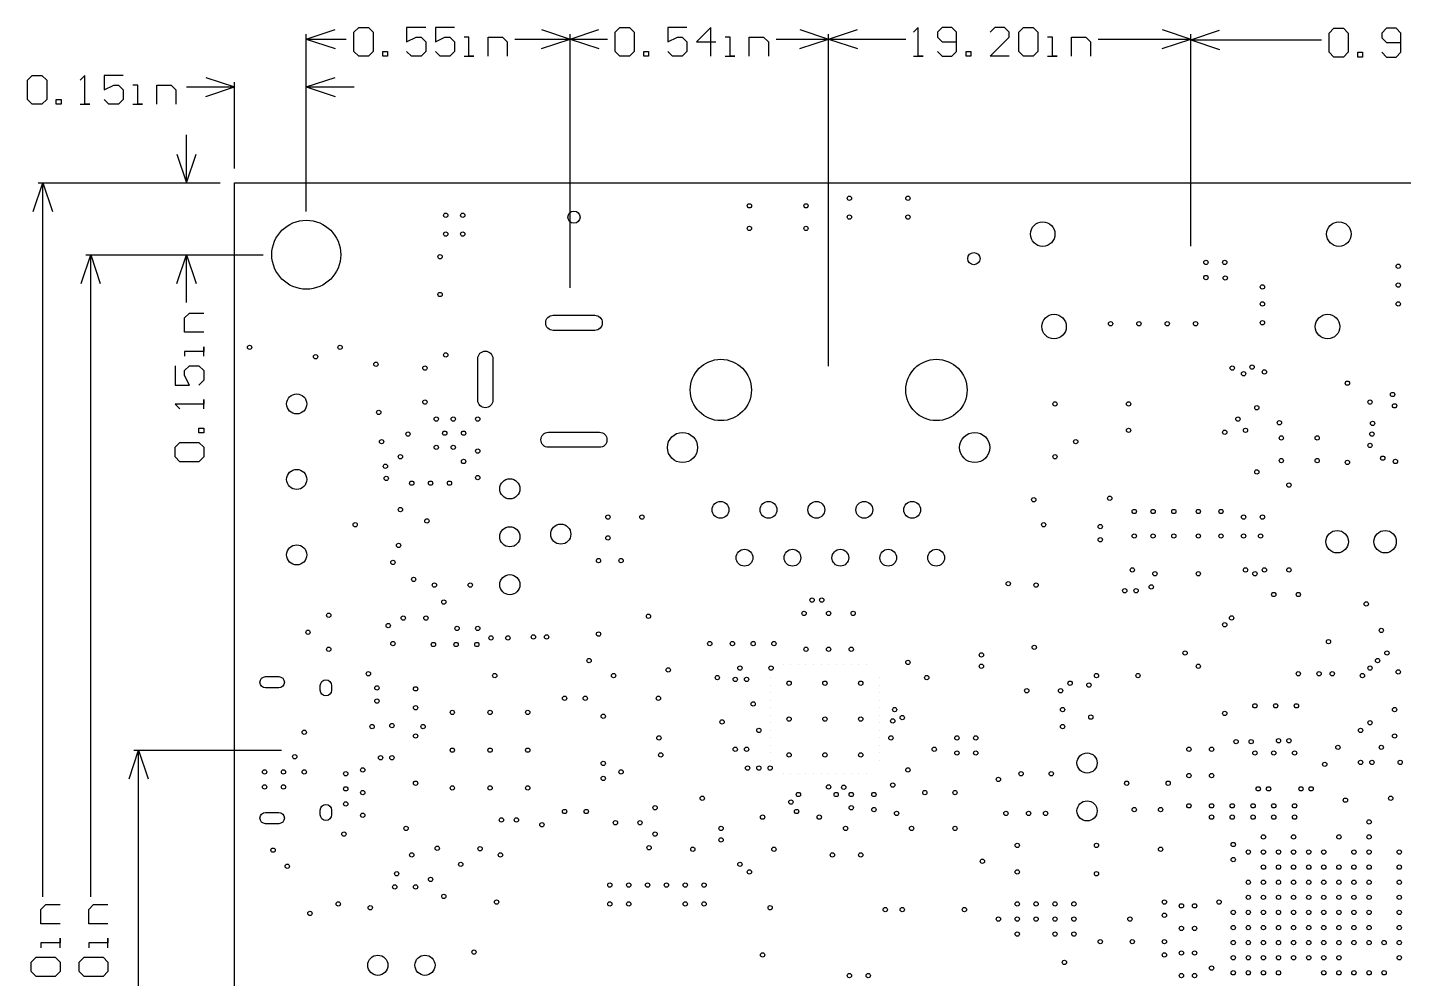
# Model space of a CAD drawing. Header units: millimetres. Extents: x 56 to 197, y 49 to 150.
# Drawn here: x 56 to 129, y 99.7 to 150 of the extents above; entities that cross this region are included whole.
import ezdxf

# ---------------------------------------------------------------- set-up
doc = ezdxf.new("R2010")
doc.units = ezdxf.units.MM
for name, color, linetype in [('Mechanical1', 6, 'Continuous'), ('PadHoleLayer', 156, 'Continuous'), ('ViaHoleLayer', 16, 'Continuous')]:
    doc.layers.add(name, color=color, linetype=linetype)

msp = doc.modelspace()

# ---------------------------------------------------------------- linework, layer by layer
at = {"layer": 'Mechanical1'}
for p, q in [((70.81, 149.44), (72.334, 149.948)), ((70.81, 140.293), (70.81, 149.694)), ((73.336, 149.795), (73.59, 150.049)), ((73.336, 148.78), (73.336, 149.795)), ((73.59, 150.049), (74.098, 150.049)), ((74.098, 150.049), (74.352, 149.795)), ((74.352, 149.795), (74.352, 148.78)), ((77.145, 150.049), (76.129, 150.049)), ((76.129, 150.049), (76.129, 149.288)), ((76.129, 149.288), (76.637, 149.542)), ((76.637, 149.542), (76.891, 149.542)), ((76.891, 149.542), (77.145, 149.288)), ((78.668, 150.049), (77.653, 150.049)), ((77.653, 150.049), (77.653, 149.288)), ((77.653, 149.288), (78.16, 149.542)), ((78.16, 149.542), (78.414, 149.542)), ((78.414, 149.542), (78.668, 149.288)), ((79.43, 149.542), (79.176, 149.542)), ((79.43, 148.526), (79.43, 149.542)), ((80.446, 148.526), (80.446, 149.542)), ((80.446, 149.542), (81.207, 149.542)), ((81.207, 149.542), (81.461, 149.288)), ((83.276, 149.948), (84.8, 149.44)), ((84.8, 149.44), (86.324, 149.948)), ((84.8, 136.256), (84.8, 149.694)), ((84.8, 136.256), (84.8, 149.694)), ((87.181, 149.795), (87.435, 150.049)), ((87.181, 148.78), (87.181, 149.795)), ((87.435, 150.049), (87.943, 150.049)), ((87.943, 150.049), (88.197, 149.795)), ((88.197, 149.795), (88.197, 148.78)), ((90.99, 150.049), (89.974, 150.049)), ((89.974, 150.049), (89.974, 149.288)), ((89.974, 149.288), (90.482, 149.542)), ((90.482, 149.542), (90.736, 149.542)), ((90.736, 149.542), (90.99, 149.288)), ((92.259, 150.049), (91.498, 149.288)), ((92.259, 148.526), (92.259, 150.049)), ((93.275, 149.542), (93.021, 149.542)), ((93.275, 148.526), (93.275, 149.542)), ((94.291, 148.526), (94.291, 149.542)), ((94.291, 149.542), (95.052, 149.542)), ((95.052, 149.542), (95.306, 149.288)), ((96.976, 149.948), (98.5, 149.44)), ((98.5, 149.44), (100.024, 149.948)), ((98.5, 132.094), (98.5, 149.694)), ((98.5, 132.094), (98.5, 149.694)), ((103.25, 150.049), (102.996, 149.795)), ((103.25, 148.526), (103.25, 150.049)), ((104.52, 150.049), (104.266, 149.795)), ((104.266, 149.795), (104.266, 149.542)), ((104.266, 149.542), (104.52, 149.288)), ((105.027, 150.049), (104.52, 150.049)), ((105.281, 149.795), (105.027, 150.049)), ((105.281, 148.78), (105.281, 149.795)), ((107.313, 150.049), (107.059, 149.795)), ((107.059, 148.526), (108.074, 149.542)), ((107.821, 150.049), (107.313, 150.049)), ((108.074, 149.795), (107.821, 150.049)), ((108.074, 149.542), (108.074, 149.795)), ((108.582, 149.795), (108.836, 150.049)), ((108.582, 148.78), (108.582, 149.795)), ((108.836, 150.049), (109.344, 150.049)), ((109.344, 150.049), (109.598, 149.795)), ((109.598, 149.795), (109.598, 148.78)), ((110.36, 149.542), (110.106, 149.542)), ((110.36, 148.526), (110.36, 149.542)), ((111.375, 148.526), (111.375, 149.542)), ((111.375, 149.542), (112.137, 149.542)), ((112.137, 149.542), (112.391, 149.288)), ((116.176, 149.948), (117.7, 149.44)), ((117.7, 149.4), (119.224, 149.908)), ((117.7, 138.455), (117.7, 149.694)), ((117.7, 138.455), (117.7, 149.654)), ((125.031, 149.755), (125.285, 150.009)), ((125.031, 148.74), (125.031, 149.755)), ((125.285, 150.009), (125.793, 150.009)), ((125.793, 150.009), (126.047, 149.755)), ((126.047, 149.755), (126.047, 148.74)), ((128.078, 150.009), (127.824, 149.755)), ((127.824, 149.755), (127.824, 149.502)), ((128.586, 150.009), (128.078, 150.009)), ((128.84, 149.755), (128.586, 150.009)), ((128.84, 148.74), (128.84, 149.755)), ((70.81, 149.44), (72.334, 148.932)), ((70.81, 149.44), (72.93, 149.44)), ((77.145, 149.288), (77.145, 148.78)), ((78.668, 149.288), (78.668, 148.78)), ((81.461, 149.288), (81.461, 148.526)), ((81.868, 149.44), (84.8, 149.44)), ((83.276, 148.932), (84.8, 149.44)), ((84.8, 149.44), (86.324, 148.932)), ((84.8, 149.44), (86.775, 149.44)), ((90.99, 149.288), (90.99, 148.78)), ((91.498, 149.288), (92.513, 149.288)), ((95.306, 149.288), (95.306, 148.526)), ((95.713, 149.44), (98.5, 149.44)), ((96.976, 148.932), (98.5, 149.44)), ((98.5, 149.44), (100.024, 148.932)), ((98.5, 149.44), (102.59, 149.44)), ((104.52, 149.288), (105.281, 149.288)), ((112.391, 149.288), (112.391, 148.526)), ((112.797, 149.44), (117.7, 149.44)), ((116.176, 148.932), (117.7, 149.44)), ((117.7, 149.4), (119.224, 148.892)), ((117.7, 149.4), (124.625, 149.4)), ((127.824, 149.502), (128.078, 149.248)), ((128.078, 149.248), (128.84, 149.248)), ((73.59, 148.526), (73.336, 148.78)), ((74.098, 148.526), (73.59, 148.526)), ((74.352, 148.78), (74.098, 148.526)), ((74.859, 148.526), (74.859, 148.78)), ((74.859, 148.78), (75.113, 148.78)), ((75.113, 148.526), (74.859, 148.526)), ((75.113, 148.78), (75.113, 148.526)), ((76.383, 148.526), (76.129, 148.78)), ((76.891, 148.526), (76.383, 148.526)), ((77.145, 148.78), (76.891, 148.526)), ((77.906, 148.526), (77.653, 148.78)), ((78.414, 148.526), (77.906, 148.526)), ((78.668, 148.78), (78.414, 148.526)), ((79.176, 148.526), (79.684, 148.526)), ((79.684, 148.526), (79.43, 148.526)), ((87.435, 148.526), (87.181, 148.78)), ((87.943, 148.526), (87.435, 148.526)), ((88.197, 148.78), (87.943, 148.526)), ((88.704, 148.526), (88.704, 148.78)), ((88.704, 148.78), (88.958, 148.78)), ((88.958, 148.526), (88.704, 148.526)), ((88.958, 148.78), (88.958, 148.526)), ((90.228, 148.526), (89.974, 148.78)), ((90.736, 148.526), (90.228, 148.526)), ((90.99, 148.78), (90.736, 148.526)), ((93.021, 148.526), (93.529, 148.526)), ((93.529, 148.526), (93.275, 148.526)), ((102.996, 148.526), (103.504, 148.526)), ((103.504, 148.526), (103.25, 148.526)), ((104.266, 148.78), (104.52, 148.526)), ((104.52, 148.526), (105.027, 148.526)), ((105.027, 148.526), (105.281, 148.78)), ((105.789, 148.526), (105.789, 148.78)), ((105.789, 148.78), (106.043, 148.78)), ((106.043, 148.526), (105.789, 148.526)), ((106.043, 148.78), (106.043, 148.526)), ((108.074, 148.526), (107.059, 148.526)), ((108.836, 148.526), (108.582, 148.78)), ((109.344, 148.526), (108.836, 148.526)), ((109.598, 148.78), (109.344, 148.526)), ((110.106, 148.526), (110.614, 148.526)), ((110.614, 148.526), (110.36, 148.526)), ((125.285, 148.486), (125.031, 148.74)), ((125.793, 148.486), (125.285, 148.486)), ((126.047, 148.74), (125.793, 148.486)), ((126.554, 148.486), (126.554, 148.74)), ((126.554, 148.74), (126.808, 148.74)), ((126.808, 148.486), (126.554, 148.486)), ((126.808, 148.74), (126.808, 148.486)), ((127.824, 148.74), (128.078, 148.486)), ((128.078, 148.486), (128.586, 148.486)), ((128.586, 148.486), (128.84, 148.74)), ((56.03, 147.255), (56.284, 147.509)), ((56.284, 147.509), (56.792, 147.509)), ((56.792, 147.509), (57.045, 147.255)), ((59.077, 147.509), (58.823, 147.255)), ((59.077, 145.986), (59.077, 147.509)), ((61.108, 147.509), (60.092, 147.509)), ((60.092, 147.509), (60.092, 146.748)), ((65.476, 147.408), (67, 146.9)), ((70.81, 146.9), (72.334, 147.408)), ((56.03, 146.24), (56.03, 147.255)), ((57.045, 147.255), (57.045, 146.24)), ((60.092, 146.748), (60.6, 147.002)), ((60.6, 147.002), (60.854, 147.002)), ((60.854, 147.002), (61.108, 146.748)), ((61.108, 146.748), (61.108, 146.24)), ((61.87, 147.002), (61.616, 147.002)), ((61.87, 145.986), (61.87, 147.002)), ((62.886, 145.986), (62.886, 147.002)), ((62.886, 147.002), (63.647, 147.002)), ((63.647, 147.002), (63.901, 146.748)), ((63.901, 146.748), (63.901, 145.986)), ((64.46, 146.9), (67, 146.9)), ((65.476, 146.392), (67, 146.9)), ((67, 142.574), (67, 147.154)), ((70.81, 140.293), (70.81, 147.154)), ((70.81, 146.9), (72.334, 146.392)), ((70.81, 146.9), (73.35, 146.9)), ((56.284, 145.986), (56.03, 146.24)), ((56.792, 145.986), (56.284, 145.986)), ((57.045, 146.24), (56.792, 145.986)), ((57.553, 145.986), (57.553, 146.24)), ((57.553, 146.24), (57.807, 146.24)), ((57.807, 145.986), (57.553, 145.986)), ((57.807, 146.24), (57.807, 145.986)), ((58.823, 145.986), (59.331, 145.986)), ((59.331, 145.986), (59.077, 145.986)), ((60.346, 145.986), (60.092, 146.24)), ((60.854, 145.986), (60.346, 145.986)), ((61.108, 146.24), (60.854, 145.986)), ((61.616, 145.986), (62.124, 145.986)), ((62.124, 145.986), (61.87, 145.986)), ((64.46, 141.82), (64.46, 144.36)), ((63.952, 143.344), (64.46, 141.82)), ((64.46, 141.82), (64.968, 143.344)), ((56.332, 140.296), (56.84, 141.82)), ((56.586, 141.82), (66.246, 141.82)), ((56.84, 141.82), (57.348, 140.296)), ((56.84, 103.973), (56.84, 141.82)), ((64.206, 141.82), (66.246, 141.82)), ((67, 141.82), (188.92, 141.82)), ((67, 58), (67, 141.82)), ((58.872, 136.486), (59.38, 138.01)), ((59.126, 138.01), (68.527, 138.01)), ((59.38, 138.01), (59.888, 136.486)), ((59.38, 103.973), (59.38, 138.01)), ((63.952, 136.486), (64.46, 138.01)), ((64.206, 138.01), (68.527, 138.01)), ((64.46, 138.01), (64.968, 136.486)), ((64.46, 135.47), (64.46, 138.01)), ((64.358, 134.657), (64.612, 134.911)), ((64.358, 133.896), (64.358, 134.657)), ((64.612, 134.911), (65.374, 134.911)), ((65.374, 133.896), (64.358, 133.896)), ((65.374, 132.88), (64.358, 132.88)), ((64.358, 132.88), (64.358, 132.626)), ((65.374, 132.626), (65.374, 133.134)), ((65.374, 133.134), (65.374, 132.88)), ((63.851, 132.118), (63.851, 131.102)), ((64.358, 131.864), (64.612, 132.118)), ((64.612, 132.118), (65.12, 132.118)), ((65.12, 132.118), (65.374, 131.864)), ((64.358, 131.61), (64.358, 131.864)), ((64.612, 131.102), (64.358, 131.61)), ((65.374, 131.356), (65.12, 131.102)), ((65.374, 131.864), (65.374, 131.356)), ((63.851, 131.102), (64.612, 131.102)), ((65.374, 130.087), (63.851, 130.087)), ((63.851, 130.087), (64.105, 129.833)), ((65.374, 129.833), (65.374, 130.341)), ((65.374, 130.341), (65.374, 130.087)), ((65.12, 128.563), (65.12, 128.817)), ((65.12, 128.817), (65.374, 128.817)), ((65.374, 128.563), (65.12, 128.563)), ((65.374, 128.817), (65.374, 128.563)), ((63.851, 127.802), (64.105, 128.055)), ((63.851, 127.294), (63.851, 127.802)), ((64.105, 128.055), (65.12, 128.055)), ((65.12, 128.055), (65.374, 127.802)), ((65.374, 127.802), (65.374, 127.294)), ((64.105, 127.04), (63.851, 127.294)), ((65.12, 127.04), (64.105, 127.04)), ((65.374, 127.294), (65.12, 127.04)), ((61.412, 110.226), (61.92, 111.75)), ((61.666, 111.75), (69.5, 111.75)), ((61.92, 111.75), (62.428, 110.226)), ((61.92, 98.069), (61.92, 111.75)), ((56.738, 103.312), (56.992, 103.566)), ((56.738, 102.551), (56.738, 103.312)), ((56.992, 103.566), (57.754, 103.566)), ((59.278, 103.312), (59.532, 103.566)), ((59.278, 102.551), (59.278, 103.312)), ((59.532, 103.566), (60.294, 103.566)), ((57.754, 102.551), (56.738, 102.551)), ((60.294, 102.551), (59.278, 102.551)), ((57.754, 101.535), (56.738, 101.535)), ((56.738, 101.535), (56.738, 101.281)), ((57.754, 101.281), (57.754, 101.789)), ((57.754, 101.789), (57.754, 101.535)), ((60.294, 101.535), (59.278, 101.535)), ((59.278, 101.535), (59.278, 101.281)), ((60.294, 101.281), (60.294, 101.789)), ((60.294, 101.789), (60.294, 101.535)), ((56.231, 100.519), (56.485, 100.773)), ((56.485, 100.773), (57.5, 100.773)), ((57.5, 100.773), (57.754, 100.519)), ((58.771, 100.519), (59.025, 100.773)), ((59.025, 100.773), (60.04, 100.773)), ((60.04, 100.773), (60.294, 100.519)), ((56.231, 100.011), (56.231, 100.519)), ((56.485, 99.758), (56.231, 100.011)), ((57.754, 100.011), (57.5, 99.758)), ((57.754, 100.519), (57.754, 100.011)), ((58.771, 100.011), (58.771, 100.519)), ((59.025, 99.758), (58.771, 100.011)), ((60.294, 100.011), (60.04, 99.758)), ((60.294, 100.519), (60.294, 100.011)), ((57.5, 99.758), (56.485, 99.758)), ((60.04, 99.758), (59.025, 99.758))]:
    msp.add_line(p, q, dxfattribs=at)
at = {"layer": 'PadHoleLayer'}
for points in [[(83.9, 134.8), (86.1, 134.8, -1), (86.1, 134), (83.9, 134, -1)], [(79.9, 130.3), (79.9, 132.5, -1), (80.7, 132.5), (80.7, 130.3, -1)], [(86.35, 127.8), (83.65, 127.8, -1), (83.65, 128.6), (86.35, 128.6, -1)], [(68.65, 115.65), (69.35, 115.65, -1), (69.35, 115.05), (68.65, 115.05, -1)], [(71.55, 114.925), (71.55, 115.175, -1), (72.15, 115.175), (72.15, 114.925, -1)], [(71.55, 108.325), (71.55, 108.575, -1), (72.15, 108.575), (72.15, 108.325, -1)], [(68.65, 108.45), (69.35, 108.45, -1), (69.35, 107.85), (68.65, 107.85, -1)]]:
    msp.add_lwpolyline(points, format="xyb", close=True, dxfattribs=at)
for points in [[(96.1, 116.3), (96.1, 116.3), (96.1, 116.3), (96.1, 116.3)], [(96.5, 116.3), (96.5, 116.3), (96.5, 116.3), (96.5, 116.3)], [(96.9, 116.3), (96.9, 116.3), (96.9, 116.3), (96.9, 116.3)], [(97.3, 116.3), (97.3, 116.3), (97.3, 116.3), (97.3, 116.3)], [(97.7, 116.3), (97.7, 116.3), (97.7, 116.3), (97.7, 116.3)], [(98.1, 116.3), (98.1, 116.3), (98.1, 116.3), (98.1, 116.3)], [(98.5, 116.3), (98.5, 116.3), (98.5, 116.3), (98.5, 116.3)], [(98.9, 116.3), (98.9, 116.3), (98.9, 116.3), (98.9, 116.3)], [(99.3, 116.3), (99.3, 116.3), (99.3, 116.3), (99.3, 116.3)], [(99.7, 116.3), (99.7, 116.3), (99.7, 116.3), (99.7, 116.3)], [(100.1, 116.3), (100.1, 116.3), (100.1, 116.3), (100.1, 116.3)], [(100.5, 116.3), (100.5, 116.3), (100.5, 116.3), (100.5, 116.3)], [(95.4, 115.6), (95.4, 115.6), (95.4, 115.6), (95.4, 115.6)], [(101.2, 115.6), (101.2, 115.6), (101.2, 115.6), (101.2, 115.6)], [(95.4, 115.2), (95.4, 115.2), (95.4, 115.2), (95.4, 115.2)], [(95.4, 114.8), (95.4, 114.8), (95.4, 114.8), (95.4, 114.8)], [(101.2, 115.2), (101.2, 115.2), (101.2, 115.2), (101.2, 115.2)], [(101.2, 114.8), (101.2, 114.8), (101.2, 114.8), (101.2, 114.8)], [(95.4, 114.4), (95.4, 114.4), (95.4, 114.4), (95.4, 114.4)], [(95.4, 114), (95.4, 114), (95.4, 114), (95.4, 114)], [(101.2, 114.4), (101.2, 114.4), (101.2, 114.4), (101.2, 114.4)], [(101.2, 114), (101.2, 114), (101.2, 114), (101.2, 114)], [(95.4, 113.6), (95.4, 113.6), (95.4, 113.6), (95.4, 113.6)], [(95.4, 113.2), (95.4, 113.2), (95.4, 113.2), (95.4, 113.2)], [(98.3, 113.4), (98.3, 113.4), (98.3, 113.4), (98.3, 113.4)], [(101.2, 113.6), (101.2, 113.6), (101.2, 113.6), (101.2, 113.6)], [(101.2, 113.2), (101.2, 113.2), (101.2, 113.2), (101.2, 113.2)], [(95.4, 112.8), (95.4, 112.8), (95.4, 112.8), (95.4, 112.8)], [(95.4, 112.4), (95.4, 112.4), (95.4, 112.4), (95.4, 112.4)], [(101.2, 112.8), (101.2, 112.8), (101.2, 112.8), (101.2, 112.8)], [(101.2, 112.4), (101.2, 112.4), (101.2, 112.4), (101.2, 112.4)], [(95.4, 112), (95.4, 112), (95.4, 112), (95.4, 112)], [(101.2, 112), (101.2, 112), (101.2, 112), (101.2, 112)], [(95.4, 111.6), (95.4, 111.6), (95.4, 111.6), (95.4, 111.6)], [(95.4, 111.2), (95.4, 111.2), (95.4, 111.2), (95.4, 111.2)], [(101.2, 111.6), (101.2, 111.6), (101.2, 111.6), (101.2, 111.6)], [(101.2, 111.2), (101.2, 111.2), (101.2, 111.2), (101.2, 111.2)], [(96.1, 110.5), (96.1, 110.5), (96.1, 110.5), (96.1, 110.5)], [(96.5, 110.5), (96.5, 110.5), (96.5, 110.5), (96.5, 110.5)], [(96.9, 110.5), (96.9, 110.5), (96.9, 110.5), (96.9, 110.5)], [(97.3, 110.5), (97.3, 110.5), (97.3, 110.5), (97.3, 110.5)], [(97.7, 110.5), (97.7, 110.5), (97.7, 110.5), (97.7, 110.5)], [(98.1, 110.5), (98.1, 110.5), (98.1, 110.5), (98.1, 110.5)], [(98.5, 110.5), (98.5, 110.5), (98.5, 110.5), (98.5, 110.5)], [(98.9, 110.5), (98.9, 110.5), (98.9, 110.5), (98.9, 110.5)], [(99.3, 110.5), (99.3, 110.5), (99.3, 110.5), (99.3, 110.5)], [(99.7, 110.5), (99.7, 110.5), (99.7, 110.5), (99.7, 110.5)], [(100.1, 110.5), (100.1, 110.5), (100.1, 110.5), (100.1, 110.5)], [(100.5, 110.5), (100.5, 110.5), (100.5, 110.5), (100.5, 110.5)]]:
    msp.add_lwpolyline(points, close=True, dxfattribs=at)
for centre, radius in [((70.81, 138.01), 1.829), ((109.85, 139.1), 0.65), ((125.55, 139.1), 0.65), ((110.45, 134.2), 0.65), ((124.95, 134.2), 0.65), ((92.785, 130.84), 1.625), ((104.215, 130.84), 1.625), ((70.3, 130.1), 0.533), ((90.755, 127.79), 0.8), ((106.245, 127.79), 0.8), ((70.3, 126.1), 0.533), ((81.6, 125.6), 0.534), ((92.77, 124.49), 0.445), ((95.31, 124.49), 0.445), ((97.85, 124.49), 0.445), ((100.39, 124.49), 0.445), ((102.93, 124.49), 0.445), ((81.6, 123.06), 0.534), ((84.3, 123.2), 0.534), ((125.46, 122.8), 0.595), ((128, 122.8), 0.595), ((70.3, 122.1), 0.534), ((94.04, 121.95), 0.445), ((96.58, 121.95), 0.445), ((99.12, 121.95), 0.445), ((101.66, 121.95), 0.445), ((104.2, 121.95), 0.445), ((81.6, 120.52), 0.534), ((112.2, 111.07), 0.534), ((112.2, 108.53), 0.534), ((74.6, 100.35), 0.534), ((77.1, 100.35), 0.534)]:
    msp.add_circle(centre, radius, dxfattribs=at)
at = {"layer": 'ViaHoleLayer'}
for centre, radius in [((99.6, 141), 0.114), ((102.7, 141), 0.114), ((78.2, 140.1), 0.114), ((79.1, 140.1), 0.114), ((85, 140), 0.325), ((94.3, 140.6), 0.114), ((97.3, 140.6), 0.114), ((99.6, 140), 0.114), ((102.7, 140), 0.114), ((94.3, 139.4), 0.114), ((97.3, 139.4), 0.114), ((78.2, 139.1), 0.114), ((79.1, 139.1), 0.114), ((77.9, 137.9), 0.114), ((106.2, 137.8), 0.325), ((118.5, 137.6), 0.114), ((119.5, 137.6), 0.114), ((128.7, 137.4), 0.114), ((118.5, 136.8), 0.114), ((119.525, 136.775), 0.114), ((121.5, 136.3), 0.114), ((128.7, 136.4), 0.114), ((77.9, 135.9), 0.114), ((121.5, 135.4), 0.114), ((128.7, 135.4), 0.114), ((113.45, 134.35), 0.114), ((114.95, 134.35), 0.114), ((116.45, 134.35), 0.114), ((117.95, 134.35), 0.114), ((121.5, 134.4), 0.114), ((67.8, 133.1), 0.114), ((72.6, 133.1), 0.114), ((78.2, 132.7), 0.114), ((71.3, 132.6), 0.114), ((74.5, 132.2), 0.114), ((77.1, 132), 0.114), ((119.9, 132), 0.114), ((120.95, 132.05), 0.114), ((120.5, 131.7), 0.114), ((121.6, 131.8), 0.114), ((126, 131.2), 0.114), ((128.4, 130.6), 0.114), ((77.1, 130.2), 0.114), ((110.5, 130.1), 0.114), ((114.4, 130.1), 0.114), ((121.2, 129.9), 0.114), ((127.2, 130.2), 0.114), ((128.5, 130), 0.114), ((74.65, 129.65), 0.114), ((77.7, 129.3), 0.114), ((78.6, 129.3), 0.114), ((79.9, 129.3), 0.114), ((120.2, 129.3), 0.114), ((122.4, 129.1), 0.114), ((127.335, 129.065), 0.114), ((76.2, 128.5), 0.114), ((78.15, 128.55), 0.114), ((79.15, 128.55), 0.114), ((114.4, 128.7), 0.114), ((119.5, 128.6), 0.114), ((120.6, 128.7), 0.114), ((122.5, 128.3), 0.114), ((124.4, 128.3), 0.114), ((127.3, 128.5), 0.114), ((74.8, 128.1), 0.114), ((77.7, 127.8), 0.114), ((78.6, 127.8), 0.114), ((79.9, 127.6), 0.114), ((111.6, 128.1), 0.114), ((127.2, 127.9), 0.114), ((75.8, 127.3), 0.114), ((79.15, 127.05), 0.114), ((110.5, 127.3), 0.114), ((122.5, 127.1), 0.114), ((124.4, 127.1), 0.114), ((126, 127), 0.114), ((127.875, 127.225), 0.114), ((128.55, 127.05), 0.114), ((75, 126.8), 0.114), ((75.05, 126.15), 0.114), ((79.9, 126.2), 0.114), ((121.2, 126.5), 0.114), ((76.4, 125.9), 0.114), ((77.4, 125.9), 0.114), ((78.4, 125.9), 0.114), ((122.9, 125.8), 0.114), ((109.375, 125.025), 0.114), ((113.4, 125.1), 0.114), ((75.8, 124.5), 0.114), ((77.2, 123.9), 0.114), ((86.8, 124.1), 0.114), ((88.6, 124.1), 0.114), ((114.7, 124.4), 0.114), ((115.7, 124.4), 0.114), ((116.8, 124.4), 0.114), ((118.1, 124.4), 0.114), ((119.3, 124.4), 0.114), ((120.5, 124.1), 0.114), ((121.5, 124.1), 0.114), ((73.4, 123.7), 0.114), ((109.9, 123.7), 0.114), ((112.9, 123.6), 0.114), ((75.7, 122.6), 0.114), ((86.8, 123), 0.114), ((112.9, 122.9), 0.114), ((114.7, 123.1), 0.114), ((115.7, 123.1), 0.114), ((116.8, 123.1), 0.114), ((118.1, 123.1), 0.114), ((119.3, 123.1), 0.114), ((120.5, 123.1), 0.114), ((121.4, 123.1), 0.114), ((86.3, 121.8), 0.114), ((87.5, 121.8), 0.114), ((75.4, 121.7), 0.114), ((114.6, 121.3), 0.114), ((115.8, 121.1), 0.114), ((118.1, 121.1), 0.114), ((120.6, 121.3), 0.114), ((121.1, 121.1), 0.114), ((121.6, 121.3), 0.114), ((122.9, 121.3), 0.114), ((76.5, 120.8), 0.114), ((77.6, 120.5), 0.114), ((79.5, 120.5), 0.114), ((108.025, 120.575), 0.114), ((109.5, 120.5), 0.114), ((115.6, 120.4), 0.114), ((78.1, 119.6), 0.114), ((97.622, 119.706), 0.114), ((98.132, 119.706), 0.114), ((114.2, 120.2), 0.114), ((114.8, 120.2), 0.114), ((122.1, 120), 0.114), ((123.4, 120), 0.114), ((72, 118.9), 0.114), ((88.95, 118.85), 0.114), ((97.2, 119), 0.114), ((98.5, 119), 0.114), ((99.8, 119), 0.114), ((127, 119.5), 0.114), ((75.15, 118.35), 0.114), ((75.95, 118.75), 0.114), ((77.15, 118.75), 0.114), ((78.8, 118.2), 0.114), ((79.9, 118.2), 0.114), ((119.5, 118.4), 0.114), ((119.861, 118.761), 0.114), ((127.8, 118.1), 0.114), ((70.9, 118), 0.114), ((75.4, 117.4), 0.114), ((77.55, 117.35), 0.114), ((78.75, 117.35), 0.114), ((79.85, 117.35), 0.114), ((80.6, 117.7), 0.114), ((81.5, 117.7), 0.114), ((82.85, 117.75), 0.114), ((83.55, 117.75), 0.114), ((86.3, 117.9), 0.114), ((92.2, 117.4), 0.114), ((93.4, 117.4), 0.114), ((94.5, 117.4), 0.114), ((95.6, 117.4), 0.114), ((125, 117.5), 0.114), ((72, 117.1), 0.114), ((97.3, 117.1), 0.114), ((98.5, 117.1), 0.114), ((99.7, 117.1), 0.114), ((106.6, 116.8), 0.114), ((109.4, 117.2), 0.114), ((117.4, 116.9), 0.114), ((128.1, 116.9), 0.114), ((85.8, 116.5), 0.114), ((90, 116), 0.114), ((93.8, 116.1), 0.114), ((95.45, 116.1), 0.114), ((102.7, 116.4), 0.114), ((106.6, 116.2), 0.114), ((118.1, 116.2), 0.114), ((127.2, 116.1), 0.114), ((127.6, 116.5), 0.114), ((128.7, 115.9), 0.114), ((74.1, 115.8), 0.114), ((80.8, 115.7), 0.114), ((87.1, 115.7), 0.114), ((92.6, 115.6), 0.114), ((93.55, 115.5), 0.114), ((94.15, 115.5), 0.114), ((96.4, 115.3), 0.114), ((98.3, 115.3), 0.114), ((100.2, 115.3), 0.114), ((103.7, 115.6), 0.114), ((111.3, 115.3), 0.114), ((112.3, 115.2), 0.114), ((112.7, 115.7), 0.114), ((114.9, 115.7), 0.114), ((123.4, 115.8), 0.114), ((124.5, 115.8), 0.114), ((125.2, 115.8), 0.114), ((126.8, 115.7), 0.114), ((74.55, 115.05), 0.114), ((76.6, 115), 0.114), ((84.5, 114.5), 0.114), ((85.6, 114.5), 0.114), ((89.475, 114.5), 0.114), ((109, 114.9), 0.114), ((110.8, 114.9), 0.114), ((74.55, 114.35), 0.114), ((76.6, 114), 0.114), ((78.55, 113.75), 0.114), ((80.55, 113.75), 0.114), ((82.55, 113.75), 0.114), ((94.5, 114.2), 0.114), ((102, 113.9), 0.114), ((110.9, 113.9), 0.114), ((119.5, 113.7), 0.114), ((121.1, 114.1), 0.114), ((122.2, 114.1), 0.114), ((123.3, 114.1), 0.114), ((128.5, 113.9), 0.114), ((74.3, 113), 0.114), ((75.35, 113.05), 0.114), ((77, 113), 0.114), ((86.55, 113.55), 0.114), ((92.85, 113.25), 0.114), ((96.4, 113.4), 0.114), ((98.3, 113.4), 0.114), ((100.2, 113.4), 0.114), ((101.9, 113.3), 0.114), ((102.4, 113.479), 0.114), ((110.9, 113), 0.114), ((112.4, 113.5), 0.114), ((127.2, 113.2), 0.114), ((70.7, 112.7), 0.114), ((76.6, 112.5), 0.114), ((89.5, 112.4), 0.114), ((94.8, 112.8), 0.114), ((101.8, 112.4), 0.114), ((105.3, 112.4), 0.114), ((106.3, 112.4), 0.114), ((122.35, 112.25), 0.114), ((122.9, 112.25), 0.114), ((126.7, 112.8), 0.114), ((128.5, 112.5), 0.114), ((78.55, 111.75), 0.114), ((80.55, 111.75), 0.114), ((82.55, 111.75), 0.114), ((89.6, 111.5), 0.114), ((93.55, 111.8), 0.114), ((94.15, 111.8), 0.114), ((96.4, 111.5), 0.114), ((98.3, 111.5), 0.114), ((100.2, 111.5), 0.114), ((104.1, 111.8), 0.114), ((105.3, 111.6), 0.114), ((106.3, 111.6), 0.114), ((117.6, 111.8), 0.114), ((118.8, 111.8), 0.114), ((120.1, 112.2), 0.114), ((120.9, 112.2), 0.114), ((121.1, 111.6), 0.114), ((122.1, 111.6), 0.114), ((123.2, 111.6), 0.114), ((125.5, 111.9), 0.114), ((127.8, 111.9), 0.114), ((70.2, 111.4), 0.114), ((74.75, 111.35), 0.114), ((75.35, 111.35), 0.114), ((86.55, 111.05), 0.114), ((94.2, 110.8), 0.114), ((94.8, 110.8), 0.114), ((95.4, 110.8), 0.114), ((124.8, 111), 0.114), ((126.7, 111.1), 0.114), ((127.3, 111.1), 0.114), ((128.8, 111.1), 0.114), ((68.6, 110.6), 0.114), ((69.6, 110.6), 0.114), ((70.7, 110.6), 0.114), ((72.9, 110.5), 0.114), ((73.8, 110.7), 0.114), ((86.55, 110.25), 0.114), ((87.5, 110.6), 0.114), ((102.7, 110.7), 0.114), ((107.5, 110.2), 0.114), ((108.7, 110.5), 0.114), ((110.3, 110.5), 0.114), ((117.6, 110.4), 0.114), ((118.8, 110.4), 0.114), ((68.6, 109.8), 0.114), ((69.6, 109.8), 0.114), ((72.9, 109.7), 0.114), ((73.8, 109.5), 0.114), ((76.6, 110), 0.114), ((78.55, 109.75), 0.114), ((80.55, 109.75), 0.114), ((82.55, 109.75), 0.114), ((96.9, 109.4), 0.114), ((98.5, 109.8), 0.114), ((98.9, 109.4), 0.114), ((99.3, 109.783), 0.114), ((99.7, 109.4), 0.114), ((100.9, 109.4), 0.114), ((101.9, 109.9), 0.114), ((103.6, 109.5), 0.114), ((105.2, 109.5), 0.114), ((114.3, 110), 0.114), ((116.5, 110), 0.114), ((121.275, 109.7), 0.114), ((121.825, 109.7), 0.114), ((123.542, 109.7), 0.114), ((124.077, 109.7), 0.114), ((72.9, 108.9), 0.114), ((89.3, 108.7), 0.114), ((91.8, 109.2), 0.114), ((96.5, 109), 0.114), ((99.7, 108.7), 0.114), ((100.9, 108.6), 0.114), ((114.7, 108.6), 0.114), ((116.1, 108.6), 0.114), ((117.6, 108.8), 0.114), ((118.8, 108.8), 0.114), ((119.9, 108.8), 0.114), ((121, 108.8), 0.114), ((122.1, 108.8), 0.114), ((123.2, 108.8), 0.114), ((125.9, 109.1), 0.114), ((128.3, 109.2), 0.114), ((73.8, 108.3), 0.114), ((81.15, 108.05), 0.114), ((81.95, 108.05), 0.114), ((84.5, 108.5), 0.114), ((85.65, 108.5), 0.114), ((87.2, 107.9), 0.114), ((88.5, 107.9), 0.114), ((95, 108.2), 0.114), ((96.8, 108.5), 0.114), ((98, 108.2), 0.114), ((102.1, 108.4), 0.114), ((107.9, 108.4), 0.114), ((109.1, 108.4), 0.114), ((110, 108.4), 0.114), ((118.8, 108.2), 0.114), ((119.9, 108.2), 0.114), ((121, 108.2), 0.114), ((122.1, 108.2), 0.114), ((123.2, 108.2), 0.114), ((127.15, 107.95), 0.114), ((72.8, 107.3), 0.114), ((76.1, 107.6), 0.114), ((83.3, 107.8), 0.114), ((89.3, 107.3), 0.114), ((92.8, 107.6), 0.114), ((99.4, 107.6), 0.114), ((102.9, 107.6), 0.114), ((105.2, 107.6), 0.114), ((121.55, 107.15), 0.114), ((123.15, 107.15), 0.114), ((125.55, 107.15), 0.114), ((127.15, 107.15), 0.114), ((69.05, 106.45), 0.114), ((77.75, 106.55), 0.114), ((80.025, 106.525), 0.114), ((88.981, 106.581), 0.114), ((91.3, 106.5), 0.114), ((92.8, 106.99), 0.114), ((95.6, 106.5), 0.114), ((108.5, 106.7), 0.114), ((112.7, 106.7), 0.114), ((116.1, 106.5), 0.114), ((119.95, 106.75), 0.114), ((76.4, 106.2), 0.114), ((79, 105.7), 0.114), ((81.1, 106.2), 0.114), ((93.8, 105.7), 0.114), ((98.7, 106.2), 0.114), ((100.2, 106.2), 0.114), ((106.65, 105.865), 0.114), ((119.95, 105.95), 0.114), ((120.75, 106.35), 0.114), ((121.55, 106.35), 0.114), ((122.35, 106.35), 0.114), ((123.15, 106.35), 0.114), ((123.95, 106.35), 0.114), ((124.75, 106.35), 0.114), ((126.35, 106.35), 0.114), ((127.15, 106.35), 0.114), ((128.75, 106.35), 0.114), ((69.8, 105.6), 0.114), ((75.6, 105.2), 0.114), ((94.3, 105.3), 0.114), ((108.5, 105.3), 0.114), ((112.7, 105.2), 0.114), ((121.55, 105.55), 0.114), ((122.35, 105.55), 0.114), ((123.15, 105.55), 0.114), ((123.95, 105.55), 0.114), ((124.75, 105.55), 0.114), ((125.55, 105.55), 0.114), ((126.35, 105.55), 0.114), ((127.15, 105.55), 0.114), ((128.75, 105.55), 0.114), ((75.5, 104.5), 0.114), ((76.6, 104.5), 0.114), ((77.4, 104.9), 0.114), ((86.9, 104.6), 0.114), ((87.9, 104.6), 0.114), ((88.9, 104.6), 0.114), ((89.9, 104.6), 0.114), ((90.9, 104.6), 0.114), ((91.9, 104.6), 0.114), ((120.75, 104.75), 0.114), ((121.55, 104.75), 0.114), ((122.35, 104.75), 0.114), ((123.15, 104.75), 0.114), ((123.95, 104.75), 0.114), ((124.75, 104.75), 0.114), ((125.55, 104.75), 0.114), ((126.35, 104.75), 0.114), ((127.15, 104.75), 0.114), ((128.75, 104.75), 0.114), ((72.5, 103.6), 0.114), ((78.1, 104), 0.114), ((80.9, 103.7), 0.114), ((86.9, 103.6), 0.114), ((87.9, 103.6), 0.114), ((90.9, 103.6), 0.114), ((91.9, 103.6), 0.114), ((108.5, 103.6), 0.114), ((109.5, 103.6), 0.114), ((110.5, 103.6), 0.114), ((111.5, 103.6), 0.114), ((116.3, 103.7), 0.114), ((117.2, 103.5), 0.114), ((117.9, 103.5), 0.114), ((119.2, 103.7), 0.114), ((120.75, 103.95), 0.114), ((121.55, 103.95), 0.114), ((122.35, 103.95), 0.114), ((123.15, 103.95), 0.114), ((123.95, 103.95), 0.114), ((124.75, 103.95), 0.114), ((125.55, 103.95), 0.114), ((126.35, 103.95), 0.114), ((127.15, 103.95), 0.114), ((128.75, 103.95), 0.114), ((71, 103.1), 0.114), ((74.2, 103.4), 0.114), ((95.4, 103.4), 0.114), ((101.5, 103.3), 0.114), ((102.4, 103.3), 0.114), ((105.7, 103.3), 0.114), ((107.5, 102.8), 0.114), ((108.5, 102.8), 0.114), ((109.5, 102.8), 0.114), ((110.5, 102.8), 0.114), ((111.5, 102.8), 0.114), ((114.475, 102.8), 0.114), ((116.3, 103), 0.114), ((119.95, 103.15), 0.114), ((120.75, 103.15), 0.114), ((121.55, 103.15), 0.114), ((122.35, 103.15), 0.114), ((123.15, 103.15), 0.114), ((123.95, 103.15), 0.114), ((124.75, 103.15), 0.114), ((125.55, 103.15), 0.114), ((126.35, 103.15), 0.114), ((127.15, 103.15), 0.114), ((128.75, 103.15), 0.114), ((117.2, 102.3), 0.114), ((117.9, 102.3), 0.114), ((119.95, 102.35), 0.114), ((120.75, 102.35), 0.114), ((121.55, 102.35), 0.114), ((122.35, 102.35), 0.114), ((123.15, 102.35), 0.114), ((123.95, 102.35), 0.114), ((124.75, 102.35), 0.114), ((125.55, 102.35), 0.114), ((126.35, 102.35), 0.114), ((127.15, 102.35), 0.114), ((128.75, 102.35), 0.114), ((108.5, 102), 0.114), ((110.5, 102), 0.114), ((111.5, 102), 0.114), ((112.9, 101.6), 0.114), ((114.6, 101.6), 0.114), ((116.3, 101.6), 0.114), ((119.95, 101.55), 0.114), ((120.75, 101.55), 0.114), ((121.55, 101.55), 0.114), ((122.35, 101.55), 0.114), ((123.15, 101.55), 0.114), ((123.95, 101.55), 0.114), ((124.75, 101.55), 0.114), ((125.55, 101.55), 0.114), ((126.35, 101.55), 0.114), ((127.15, 101.55), 0.114), ((127.95, 101.55), 0.114), ((128.75, 101.55), 0.114), ((79.7, 101.05), 0.114), ((95, 100.9), 0.114), ((116.3, 100.9), 0.114), ((117.2, 101), 0.114), ((117.9, 101), 0.114), ((119.95, 100.75), 0.114), ((120.75, 100.75), 0.114), ((121.55, 100.75), 0.114), ((122.35, 100.75), 0.114), ((123.15, 100.75), 0.114), ((123.95, 100.75), 0.114), ((124.75, 100.75), 0.114), ((125.55, 100.75), 0.114), ((128.75, 100.75), 0.114), ((111, 100.5), 0.114), ((118.8, 100.2), 0.114), ((119.95, 99.95), 0.114), ((120.75, 99.95), 0.114), ((121.55, 99.95), 0.114), ((122.35, 99.95), 0.114), ((124.75, 99.95), 0.114), ((125.55, 99.95), 0.114), ((126.35, 99.95), 0.114), ((127.15, 99.95), 0.114), ((127.95, 99.95), 0.114), ((99.6, 99.8), 0.114), ((100.6, 99.8), 0.114), ((117.2, 99.8), 0.114), ((117.9, 99.8), 0.114)]:
    msp.add_circle(centre, radius, dxfattribs=at)

doc.saveas('drawing.dxf')
